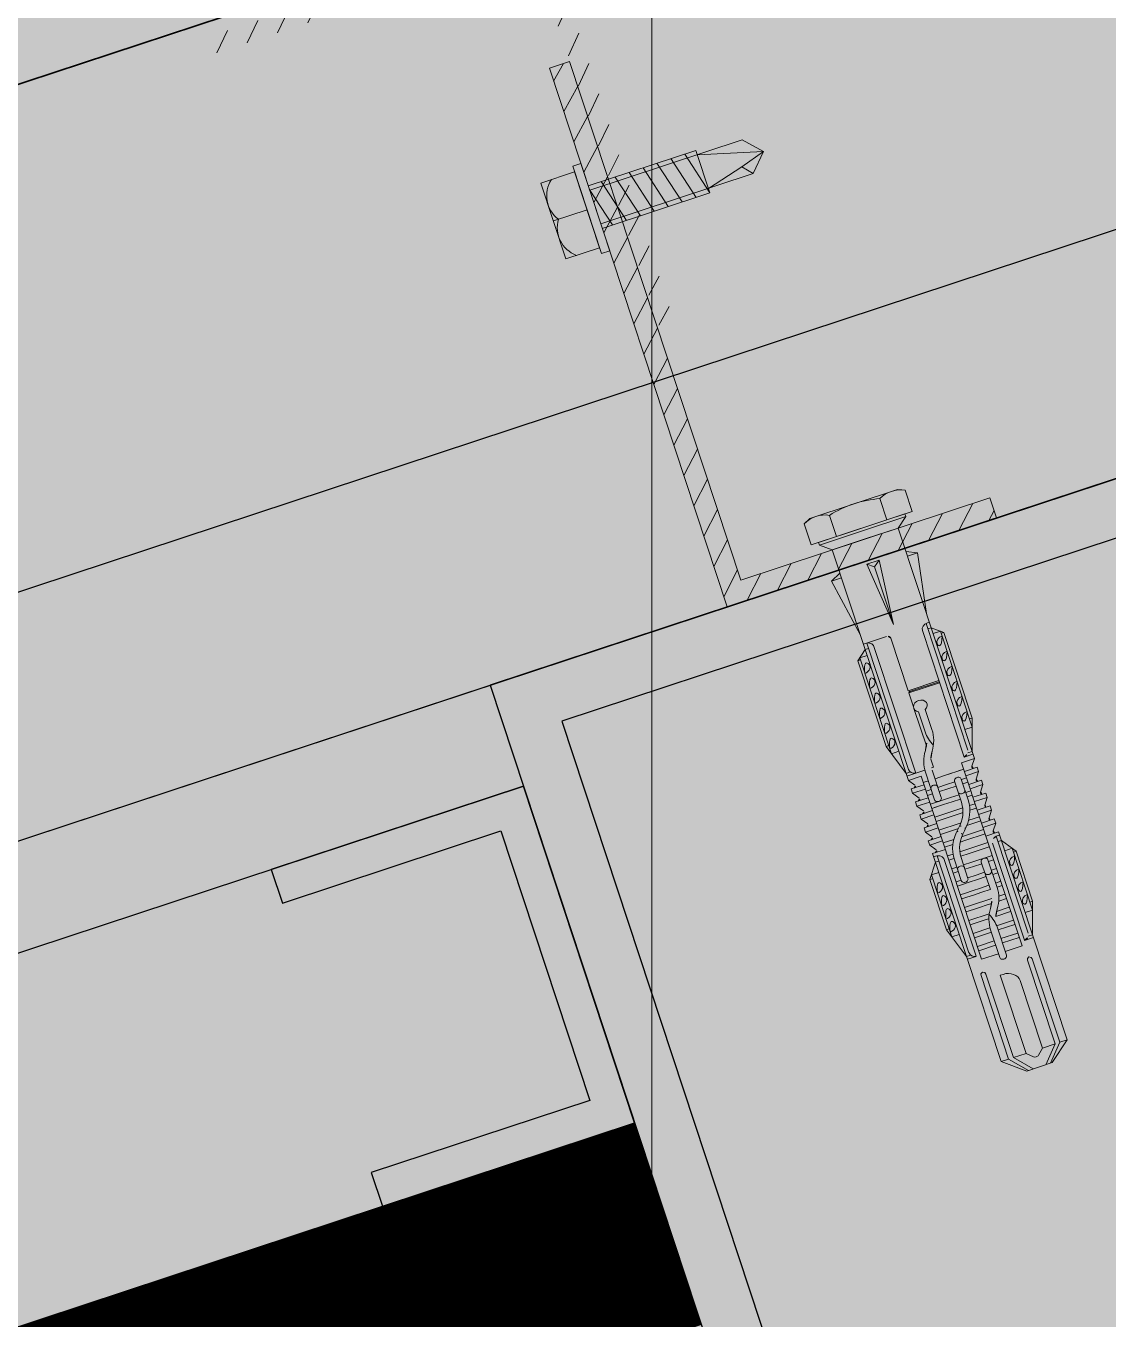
# Model space of a CAD drawing. Header units: metres. Extents: x 678805 to 1359287, y 2747329 to 5497370.
# Drawn here: x 679897.6888 to 679897.8415, y 2748655.8812 to 2748656.0636 of the extents above; entities that cross this region are included whole.
import ezdxf

# ---------------------------------------------------------------- set-up
doc = ezdxf.new("R2010")
doc.units = ezdxf.units.M
for name, color, linetype in [('00_XREF_MON_HSC_PAVEMENT', 7, 'Continuous'), ('00_XREF_TWQ_BUILDINGS', 7, 'Continuous'), ('XREF_MON_BUILDINGS$0$00-Modulos DEFINIDOS', 7, 'Continuous'), ('XREF_MON_BUILDINGS$0$02-L-01_Structure', 2, 'Continuous'), ('XREF_MON_BUILDINGS$0$02-L-01_Struture aux', 4, 'Continuous'), ('XREF_MON_BUILDINGS$0$02-L-Insulation', 252, 'Continuous'), ('XREF_MON_BUILDINGS$0$02-L-INT Panel', 5, 'Continuous')]:
    doc.layers.add(name, color=color, linetype=linetype)
doc.layers.add('XREF_MON_BUILDINGS$0$0-WIPEOUTS', color=7, linetype='Continuous', true_color=0xffffff)
doc.layers.add('XREF_MON_BUILDINGS$0$00-AUX STRUCTURE', color=3, linetype='Continuous', plot=False)
for name, color, linetype, lineweight in [('XREF_MON_BUILDINGS$0$02-H-251', 251, 'Continuous', 0), ('XREF_MON_BUILDINGS$0$02-L-01_Structure L', 7, 'Continuous', 5), ('XREF_MON_BUILDINGS$0$02-L-01_Structure T', 8, 'Continuous', 5)]:
    doc.layers.add(name, color=color, linetype=linetype, lineweight=lineweight)
for name, color, linetype, lineweight, true_color in [('XREF_MON_BUILDINGS$0$02-KH-01 Water_Toilets', 7, 'Continuous', 30, 0x3877ff), ('XREF_MON_HSC_PAVEMENT$0$03-TR-Pavement_01_Compacted Ground', 7, 'Continuous', 5, 0x5a4f30), ('XREF_MON_HSC_PAVEMENT$0$03-TR-Pavement_06_Concrete Slab in situ', 7, 'Continuous', 9, 0xf7f7f7)]:
    doc.layers.add(name, color=color, linetype=linetype, lineweight=lineweight, true_color=true_color)
doc.layers.get('XREF_MON_BUILDINGS$0$02-KH-01 Water_Toilets').off()
doc.linetypes.add('XREF_MON_BUILDINGS$0$BATTING', pattern='A,0.0001,-0.1,[134,ltypeshp.shx,S=0.1,R=0,X=-0.1,Y=0],-0.2,[134,ltypeshp.shx,S=0.1,R=180,X=0.1,Y=0],-0.1', length=0.4001)

# ---------------------------------------------------------------- blocks, each defined once
blk = doc.blocks.new('XREF_MON_BUILDINGS$0$modulo kiosco')
at = {"layer": 'XREF_MON_BUILDINGS$0$0-WIPEOUTS', "true_color": 0xfcfcfc}
h = blk.add_hatch(color=7, dxfattribs=at)
h.dxf.hatch_style = 1
h.paths.add_polyline_path([(119.6986085139215, -61.62058441969566), (119.6986085125245, -56.82058442011476), (124.4986085132696, -56.82058442058042), (124.4986085123383, -61.62058442132547)])
blk = doc.blocks.new('XREF_MON_BUILDINGS$0$PILAR STRUCTURE')
at = {"layer": 'XREF_MON_BUILDINGS$0$02-L-01_Structure', "linetype": 'Continuous'}
h = blk.add_hatch(dxfattribs=at)
h.set_pattern_fill('ANGLE', color=252)
h.set_pattern_definition([(0, (-144.6596111481284, 18.56842418532225), (0, 6.985), [5.08, -1.905]), (90, (-144.6596111481284, 18.56842418532225), (-6.985, 4.277078946022131e-16), [5.08, -1.905])])
h.paths.add_polyline_path([(-0.0800000000000125, -0.08000000000000185), (0.07999999999998408, -0.08000000000000185), (0.07999999999998408, 0.0799999999999983), (-0.0800000000000125, 0.0799999999999983)])
h.paths.add_polyline_path([(-0.07200000000000273, -0.07200000000000273), (0.0719999999999743, -0.07200000000000273), (0.0719999999999743, 0.07199999999999918), (-0.07200000000000273, 0.07199999999999918)], flags=16)
h = blk.add_hatch(color=252, dxfattribs=at)
h.dxf.hatch_style = 1
h.paths.add_polyline_path([(-0.07200000000000273, -0.07200000000000273), (0.0719999999999743, -0.07200000000000273), (0.0719999999999743, 0.07199999999999918), (-0.07200000000000273, 0.07199999999999918)], flags=16)
h.paths.add_polyline_path([(-0.0800000000000125, -0.08000000000000185), (0.07999999999998408, -0.08000000000000185), (0.07999999999998408, 0.0799999999999983), (-0.0800000000000125, 0.0799999999999983)])
for points in [[(-0.0800000000000125, -0.08000000000000185), (0.07999999999998408, -0.08000000000000185), (0.07999999999998408, 0.0799999999999983), (-0.0800000000000125, 0.0799999999999983)], [(-0.07200000000000273, -0.07200000000000273), (0.0719999999999743, -0.07200000000000273), (0.0719999999999743, 0.07199999999999918), (-0.07200000000000273, 0.07199999999999918)]]:
    blk.add_lwpolyline(points, close=True, dxfattribs=at)
blk = doc.blocks.new('XREF_MON_BUILDINGS$0$ULMA_Escuadra40x80_Seccion')
at = {"layer": 'XREF_MON_BUILDINGS$0$02-H-251', "ltscale": 125}
h = blk.add_hatch(dxfattribs=at)
h.set_pattern_fill('ANSI31', color=256, scale=0.001, angle=360, style=0)
h.set_pattern_definition([(45, (0, 0), (-0.002245064030267288, 0.002245064030267289), [])])
h.paths.add_polyline_path([(0, 0.0799999999994725), (0.002999999989697244, 0.0799999999994725), (0.002999999989697244, 0.002999999999701686), (0.03999999999359716, 0.002999999999701686), (0.03999999999359716, 0), (0, 0)])
at = {"layer": 'XREF_MON_BUILDINGS$0$02-L-01_Structure L', "linetype": 'Continuous'}
blk.add_lwpolyline([(0, 0.0799999999994725), (0.002999999989697244, 0.0799999999994725), (0.002999999989697244, 0.002999999999701686), (0.03999999999359716, 0.002999999999701686), (0.03999999999359716, 0), (0, 0)], close=True, dxfattribs=at)
blk = doc.blocks.new('XREF_MON_BUILDINGS$0$ULMA_Anclaje fijacion a forjado y a cerramiento base')
at = {"layer": 'XREF_MON_BUILDINGS$0$02-L-01_Structure T', "linetype": 'Continuous'}
for p, q in [((0.001999999680265319, 0.007505513633077499), (0.0059194662826485, 0.007505513633077499)), ((0.001999999680265319, -0.007505513666728802), (0.001999999680265319, 0.007505513633077499)), ((0.006499999683001079, 0.00650000033328979), (0.0059194662826485, 0.007505513633077499)), ((-0.07549999996990664, 0.004900000054021802), (-0.06990192376542836, 0.006400000053872645)), ((-0.05990525586821605, 0.006000000053973054), (-0.07139474408904789, 0.006000000053973054)), ((-0.07139474408904789, 0.006000000053973054), (-0.07139474408904789, 0.004900000054021802)), ((-0.07139474408904789, 0.006000000053973054), (-0.07139474408904789, 0.004900000054021802)), ((-0.0605980761902174, 0.006400000053872645), (-0.06990192376542836, 0.006400000053872645)), ((-0.06990192376542836, 0.006400000053872645), (-0.06990192376542836, 0.006000000053973054)), ((-0.0605980761902174, 0.006400000053872645), (-0.0605980761902174, 0.006000000053973054)), ((-0.06059807618294144, 0.006400000053872645), (-0.05799999996816041, 0.004900000054021802)), ((-0.05990525586821605, 0.006000000053973054), (-0.05990525586821605, 0.004900000054021802)), ((-0.04149999997025589, 0.004900000054021802), (-0.03590192376577761, 0.006400000053872645)), ((-0.01959999997052364, 0.006000000053973054), (-0.03739474408939714, 0.006000000053973054)), ((-0.03739474408939714, 0.006000000053973054), (-0.03739474408939714, 0.004900000054021802)), ((-0.01999999996769475, 0.006400000053872645), (-0.03590192376577761, 0.006400000053872645)), ((-0.03590192376577761, 0.006400000053872645), (-0.03590192376577761, 0.006000000053973054)), ((-0.01999999996769475, 0.006400000053872645), (-0.01999999996769475, 0.006000000053973054)), ((-0.01849999996920815, 0.004900000054021802), (-0.01999999996769475, 0.006400000053872645)), ((-0.01959999997052364, 0.004900000054021802), (-0.01959999997052364, 0.006000000053973054)), ((-0.005200000319746323, 0.006399999982932059), (-0.01587305490102153, 0.004899999983081216)), ((-0.005199999970500357, 0.004900000054021802), (-0.005199999970500357, 0.006400000053872645)), ((-0.005199999970500357, 0.006400000053872645), (-0.004333974560722709, 0.004900000054021802)), ((0.001500000034866389, 0.006400000053872645), (2.91038304567337e-11, 0.004900000054021802)), ((0.002000000029511284, 0.006400000053872645), (0.001500000034866389, 0.006400000053872645)), ((0.001500000034866389, 5.411493475548923e-11), (0.001500000034866389, 0.006400000053872645)), ((0.002000000029511284, 5.411493475548923e-11), (0.002000000029511284, 0.006400000053872645)), ((0.006499999683001079, -0.006499999667084921), (0.006499999683001079, 0.00650000033328979)), ((-0.09499999996478437, 0.004900000054021802), (-0.09799999996903352, 0.001900000053865369)), ((-0.09500000016123522, 0.003800290978233534), (-0.09800000016548438, 0.001649701530368475)), ((-0.05639999997220002, 0.004900000040834129), (-0.09499999997206032, 0.004900000040834129)), ((-0.09500000016123522, 0.003800290978233534), (-0.09500000016123522, 0.004899999999906868)), ((-0.07949999999982538, 0.003800290978233534), (-0.09500000016123522, 0.003800290978233534)), ((-0.07921132486808347, 0.003735412722562614), (-0.07949999999982538, 0.003800290978233534)), ((-0.07899999999790452, 0.003446737587637472), (-0.07921132486808347, 0.003735412722562614)), ((-0.07599999997182749, 0.003600000040933082), (-0.07599999997182749, 0.004900000040834129)), ((-0.07549999996990664, 0.004266025754077418), (-0.07549999996990664, 0.004900000054021802)), ((-0.05702020314492984, 0.004400000053919939), (-0.07499999996798579, 0.004400000053919939)), ((-0.05799999999726424, 0.004899999999906868), (-0.05799999999726424, 0.004399999999805004)), ((-0.0569999999643187, 0.004600000053869735), (-0.0569999999643187, 0.004900000054021802)), ((-0.05639999997220002, 0.003000000040628947), (-0.05639999997220002, 0.004900000040834129)), ((-0.05479999996896368, 0.004900000040834129), (-0.05594999997265404, 0.004236047240738117)), ((-0.0539999999673455, 0.004900000040834129), (-0.05479999996896368, 0.004900000040834129)), ((-0.05479999996896368, 0.003000000040628947), (-0.05479999996896368, 0.004900000040834129)), ((-0.0539999999673455, 0.003000000040628947), (-0.0539999999673455, 0.004900000040834129)), ((-0.05239999997138511, 0.004900000040834129), (-0.05354999996779952, 0.004236047240738117)), ((-0.05239999997138511, 0.003000000040628947), (-0.05239999997138511, 0.004900000040834129)), ((-0.05159999996976694, 0.004900000040834129), (-0.05239999997138511, 0.004900000040834129)), ((-0.05159999996976694, 0.003000000040628947), (-0.05159999996976694, 0.004900000040834129)), ((-0.04999999997380655, 0.004900000040834129), (-0.05114999997022096, 0.004236047240738117)), ((-0.04919999997218838, 0.004900000040834129), (-0.04999999997380655, 0.004900000040834129)), ((-0.04999999997380655, 0.003000000040628947), (-0.04999999997380655, 0.004900000040834129)), ((-0.04919999997218838, 0.003000000040628947), (-0.04919999997218838, 0.004900000040834129)), ((-0.04759999996895203, 0.004900000040834129), (-0.0487499999726424, 0.004236047240738117)), ((-0.04759999996895203, 0.003000000040628947), (-0.04759999996895203, 0.004900000040834129)), ((-0.04679999996733386, 0.004900000040834129), (-0.04759999996895203, 0.004900000040834129)), ((-0.04679999996733386, 0.003000000040628947), (-0.04679999996733386, 0.004900000040834129)), ((-0.04519999997137347, 0.004900000040834129), (-0.04634999996778788, 0.004236047240738117)), ((-0.0443999999697553, 0.004900000040834129), (-0.04519999997137347, 0.004900000040834129)), ((-0.04519999997137347, 0.003000000040628947), (-0.04519999997137347, 0.004900000040834129)), ((-0.0443999999697553, 0.003000000040628947), (-0.0443999999697553, 0.004900000040834129)), ((-0.04279999997379491, 0.004900000040834129), (-0.04394999997020932, 0.004236047240738117)), ((2.91038304567337e-11, 0.004900000054021802), (-0.04279999996651895, 0.004900000054021802)), ((-0.04279999997379491, 0.003000000040628947), (-0.04279999997379491, 0.004900000040834129)), ((-0.04199999996490078, 0.004900000054021802), (-0.04199999996490078, 0.002243997654204577)), ((-0.04149999997025589, 0.004266025478955271), (-0.04149999997025589, 0.004900000054021802)), ((-0.017520182816952, 0.004400000053919939), (-0.04099999996833503, 0.004400000053919939)), ((-0.01849999996920815, 0.004900000054021802), (-0.01849999996920815, 0.004400000053919939)), ((-0.01749999996536644, 0.004900000054021802), (-0.01749999996536644, 0.001469047654154565)), ((2.91038304567337e-11, 5.411493475548923e-11), (2.91038304567337e-11, 0.004900000054021802)), ((0.001999999680265319, 0.003752758733298833), (0.0059194662826485, 0.003752758733298833)), ((-0.09800000016548438, 0.0009425947491763509), (-0.09500000016123522, 0.00309318419704141)), ((-0.09799999996903352, 5.411493475548923e-11), (-0.09799999996903352, 0.001900000053865369)), ((-0.07950095342675922, 0.00309318419704141), (-0.09500000000116415, 0.00309318419704141)), ((-0.09500000016123522, 0.001212165931974596), (-0.09500000016123522, 0.00309318419704141)), ((-0.07949999999982538, 0.00309318419704141), (-0.07921132486808347, 0.003158062453167076)), ((-0.07921132486808347, 0.003158062453167076), (-0.07899999999790452, 0.003446737587637472)), ((-0.04279999997379491, 0.003000000040628947), (-0.07679999997344567, 0.003000000040628947)), ((-0.07679999997344567, 0.0004999963407499308), (-0.07679999997344567, 0.003000000040628947)), ((-0.05799999996816041, 0.003600000054120756), (-0.07597979684214806, 0.003600000054120756)), ((-0.07519999997020932, 0.0004999878656235524), (-0.07519999997020932, 0.003000000040628947)), ((-0.07439999996859115, 0.000499983615554811), (-0.07439999996859115, 0.003000000040628947)), ((-0.07279999997263076, 0.0004999751408831798), (-0.07279999997263076, 0.003000000040628947)), ((-0.07199999997101258, 0.0004999709158255428), (-0.07199999997101258, 0.003000000040628947)), ((-0.07039999996777624, 0.0007838919409550726), (-0.07039999996777624, 0.003000000040628947)), ((-0.06959999997343402, 0.003000000040628947), (-0.06959999997343402, -3.774075094042928e-05)), ((-0.06799999997019768, 0.001888627379230456), (-0.06799999997019768, 0.003000000054271368)), ((-0.06799999997019768, 0.0008294746289720933), (-0.06799999997019768, 0.001888627379230456)), ((-0.0671999999685795, 0.002098475703860458), (-0.0671999999685795, 0.003000000054271368)), ((-0.0671999999685795, 0.001074557454103342), (-0.0671999999685795, 0.002098475703860458)), ((-0.06559999996534316, 0.002250000054118573), (-0.06559999996534316, 0.003000000054271368)), ((-0.06559999996534316, 0.001250000053914846), (-0.06559999996534316, 0.002250000054118573)), ((-0.06479999997100094, 0.002250000054118573), (-0.06479999997100094, 0.003000000054271368)), ((-0.06479999997100094, 0.001250000053914846), (-0.06479999997100094, 0.002250000054118573)), ((-0.0631999999677646, 0.002250000054118573), (-0.0631999999677646, 0.003000000054271368)), ((-0.0631999999677646, 0.001250000053914846), (-0.0631999999677646, 0.002250000054118573)), ((-0.05863006513391156, 0.002250000000458385), (-0.06250000033469405, 0.002250000000458385)), ((-0.06239999996614642, 0.002250000054118573), (-0.06239999996614642, 0.003000000054271368)), ((-0.06079999997018604, 0.002250000054118573), (-0.06079999997018604, 0.003000000054271368)), ((-0.05999999996856786, 0.002250000054118573), (-0.05999999996856786, 0.003000000054271368)), ((-0.05839999996533152, 0.002246470569389203), (-0.05839999996533152, 0.003000000054271368)), ((-0.0575999999709893, 0.002178927737077174), (-0.0575999999709893, 0.003000000054271368)), ((-0.05599999996775296, 0.001773728350144665), (-0.05599999996775296, 0.003000000054271368)), ((-0.05519999996613478, 0.001419681868355838), (-0.05519999996613478, 0.003000000054271368)), ((-0.05359999997017439, 0.0003147642983094556), (-0.05359999997017439, 0.003000000040628947)), ((-0.05279999996855622, 4.092726157978177e-11), (-0.05279999996855622, 0.003000000040628947)), ((-0.05119999997259583, 4.092726157978177e-11), (-0.05119999997259583, 0.003000000040628947)), ((-0.05039999997097766, 4.092726157978177e-11), (-0.05039999997097766, 0.003000000040628947)), ((-0.04879999996774131, 0.002250000054118573), (-0.04879999996774131, 0.003000000054271368)), ((-0.04879999996774131, 0.001250000053914846), (-0.04879999996774131, 0.00262500005419497)), ((-0.0479999999733991, 4.092726157978177e-11), (-0.0479999999733991, 0.003000000040628947)), ((-0.04238871808775002, 0.002249999982723239), (-0.04750000033527613, 0.002249999982723239)), ((-0.04639999997016275, 0.002250000054118573), (-0.04639999997016275, 0.003000000054271368)), ((-0.04559999996854458, 0.002250000054118573), (-0.04559999996854458, 0.003000000054271368)), ((-0.04399999996530823, 0.002250000054118573), (-0.04399999996530823, 0.003000000054271368)), ((-0.04399999996530823, 0.002250000054118573), (-0.04399999996530823, 0.003000000054271368)), ((-0.01849999996920815, 0.003600000054120756), (-0.04197979586751899, 0.003600000054120756)), ((-0.09799999999813735, 0), (-0.09799999999813735, -0.001900000000205182)), ((-0.09500000000116415, 0.001212165931974596), (-0.09598054861999117, 0.0003815084141933767)), ((-0.08050000000366708, 0.001212165931974596), (-0.09500000000116415, 0.001212165931974596)), ((-0.08050000031653326, 0.0007878340506977111), (-0.08050000031653326, 0.001212165915148944)), ((-0.07238871805748204, 0.0005000000005566108), (-0.07750000029773219, 0.0005000000005566108)), ((-0.07238871783920331, 0.0005000000005566108), (-0.07749997821520083, 0.0005000000005566108)), ((-0.07039999996777624, 0.0002553429039835464), (-0.07039999996777624, 0.0007838919541427458)), ((-0.06799999997019768, 4.092726157978177e-11), (-0.06799999997019768, 0.0008294746157844202)), ((-0.06799999997019768, 4.092726157978177e-11), (-0.06799999997019768, -0.0007950077156237967)), ((-0.0671999999685795, 4.092726157978177e-11), (-0.0671999999685795, 0.001074557440915669)), ((-0.0671999999685795, 4.092726157978177e-11), (-0.0671999999685795, -0.001052696669376019)), ((-0.06559999997261912, 4.092726157978177e-11), (-0.06559999997261912, 0.001250000040727173)), ((-0.06559999997261912, 4.092726157978177e-11), (-0.06559999997261912, -0.001249999959327397)), ((-0.06479999997100094, 4.092726157978177e-11), (-0.06479999997100094, 0.001250000040727173)), ((-0.06479999997100094, 4.092726157978177e-11), (-0.06479999997100094, -0.001249999959327397)), ((-0.0631999999677646, 4.092726157978177e-11), (-0.0631999999677646, 0.001250000040727173)), ((-0.0631999999677646, 4.092726157978177e-11), (-0.0631999999677646, -0.001249999959327397)), ((-0.05863006513391156, 0.001250000000254659), (-0.06249989908974385, 0.001250000000254659)), ((-0.06239999997342238, 4.092726157978177e-11), (-0.06239999997342238, 0.001250000040727173)), ((-0.06239999997342238, 4.092726157978177e-11), (-0.06239999997342238, -0.001249999959327397)), ((-0.06079999997018604, 4.092726157978177e-11), (-0.06079999997018604, 0.001250000040727173)), ((-0.06079999997018604, 4.092726157978177e-11), (-0.06079999997018604, -0.001249999959327397)), ((-0.05999999996856786, 4.092726157978177e-11), (-0.05999999996856786, 0.001250000040727173)), ((-0.05999999996856786, 4.092726157978177e-11), (-0.05999999996856786, -0.002999999959229172)), ((-0.05839999997260747, 4.092726157978177e-11), (-0.05839999997260747, 0.001245927241143363)), ((-0.05839999997260747, 4.092726157978177e-11), (-0.05839999997260747, -0.002999999959229172)), ((-0.0575999999709893, -0.002999999959229172), (-0.0575999999709893, 0.001167863121281698)), ((-0.05599999996775296, 4.092726157978177e-11), (-0.05599999996775296, 0.0006941365782040521)), ((-0.05599999996775296, 4.092726157978177e-11), (-0.05599999996775296, -0.002999999959229172)), ((-0.05519999997341074, 0.0002712911496018933), (-0.05519999997341074, -0.002999999959229172)), ((-0.05279999996855622, 4.092726157978177e-11), (-0.05279999996855622, -0.0002712910677473701)), ((-0.05119999997259583, 4.092726157978177e-11), (-0.05119999997259583, -0.0009957987340385444)), ((-0.05039999997097766, 4.092726157978177e-11), (-0.05039999997097766, -0.001172616259282222)), ((-0.04879999996774131, 4.092726157978177e-11), (-0.04879999996774131, 0.001250000040727173)), ((-0.04879999996774131, 4.092726157978177e-11), (-0.04879999996774131, -0.001249999959327397)), ((-0.0479999999733991, 4.092726157978177e-11), (-0.0479999999733991, -0.001249999959327397)), ((-0.04238871799316257, 0.001249999982974259), (-0.04749997836916009, 0.001249999982974259)), ((-0.04639999997016275, 4.092726157978177e-11), (-0.04639999997016275, 0.001250000040727173)), ((-0.04639999997016275, 4.092726157978177e-11), (-0.04639999997016275, -0.001249999959327397)), ((-0.04559999996854458, 4.092726157978177e-11), (-0.04559999996854458, 0.001250000040727173)), ((-0.04559999996854458, 4.092726157978177e-11), (-0.04559999996854458, -0.001249999959327397)), ((-0.04399999997258419, 4.092726157978177e-11), (-0.04399999997258419, 0.001250000040727173)), ((-0.04399999997258419, 4.092726157978177e-11), (-0.04399999997258419, 0.001250000040727173)), ((-0.04399999997258419, 4.092726157978177e-11), (-0.04399999997258419, -0.001249999959327397)), ((-0.04399999997258419, 4.092726157978177e-11), (-0.04399999997258419, -0.002999999959229172)), ((-0.04199999996490078, 0.001243073279056262), (-0.04199999996490078, 0.0009690476540527015)), ((-0.04049836142075947, 0.0009690476540527015), (-0.04197979586751899, 0.0009690476540527015)), ((-0.03124687392119085, 0.0009690476540527015), (-0.03803526836418314, 0.0009690476540527015)), ((-0.03186602826463059, 0.0004999956327083055), (-0.03561142804392148, 0.0005000794471925474)), ((-0.03561128240835387, 0.0005000000001018634), (-0.03186602558707818, 0.0005000000001018634)), ((-0.02819999996427214, 0.0009690476540527015), (-0.03075312601140467, 0.0009690476540527015)), ((-0.02819999996427214, 0.0009690476540527015), (-0.02799999996932456, 0.0007690476541029057)), ((-0.02819999996427214, 0.0009690476540527015), (-0.02819999996427214, -0.003599999945890886)), ((-0.02779999996710103, 0.0009690476540527015), (-0.02799999996932456, 0.0007690476541029057)), ((-0.02799999996932456, 0.0007690476541029057), (-0.02799999996932456, -0.003599999945890886)), ((-0.02779999996710103, 0.0009690476540527015), (-0.02779999996710103, -0.003599999945890886)), ((-0.01799999996728729, 0.0009690476540527015), (-0.02779999996710103, 0.0009690476540527015)), ((-0.004333974917244632, 0.000915883743800805), (-0.01587305490102153, -1.682565198279917e-11)), ((-0.01587305455177557, 5.411493475548923e-11), (-0.005199999970500357, 5.411493475548923e-11)), ((-0.004333974560722709, 0.0009158838147413917), (-0.005199999970500357, 5.411493475548923e-11)), ((-0.004333974560722709, -0.0009158837065115222), (-0.005199999970500357, 5.411493475548923e-11)), ((-0.004333974560722709, -0.0009158837065115222), (-0.004333974560722709, 0.0009158838147413917)), ((0, 0), (0, -0.004899999999906868)), ((0.001499999998486601, 0), (0.001499999998486601, -0.006400000000212458)), ((0.002000000000407454, 0), (0.002000000000407454, -0.006400000000212458)), ((-0.09799999999813735, -0.0009425947491763509), (-0.09500000000116415, -0.003093184197496157)), ((-0.09500000000116415, -0.003800290978688281), (-0.09799999999813735, -0.001649701530368475)), ((-0.09500000000116415, -0.001212165932429343), (-0.09598054861999117, -0.0003815084141933767)), ((-0.09499999997206032, -0.001212165891502082), (-0.09499999997206032, -0.003093184156568896)), ((-0.08249999999679858, -0.001212165932429343), (-0.09500000000116415, -0.001212165932429343)), ((-0.07238871791923884, -0.0005000000001018634), (-0.07750000016676495, -0.0005000000001018634)), ((-0.07238871795561863, -0.0004999999991923687), (-0.07749997833161615, -0.0004999999991923687)), ((-0.07679999997344567, -0.0004999999591746018), (-0.07679999997344567, -0.002999999959229172)), ((-0.07519999997020932, -0.0004999999591746018), (-0.07519999997020932, -0.002999999959229172)), ((-0.07439999996859115, -0.0004999999591746018), (-0.07439999996859115, -0.002999999959229172)), ((-0.07279999997263076, -0.0004999999591746018), (-0.07279999997263076, -0.002999999959229172)), ((-0.07199999997101258, -0.0004999999591746018), (-0.07199999997101258, -0.002999999959229172)), ((-0.07039999996777624, -0.0008117044189930311), (-0.07039999996777624, -0.002999999959229172)), ((-0.06960000032267999, -0.001128624259763455), (-0.06960000032267999, -0.003000000016982085)), ((-0.06049997165246168, -0.001250034919394238), (-0.06561142800637754, -0.001249920534974081)), ((-0.05359999997017439, -0.0009432666124666866), (-0.05359999997017439, -0.002999999959229172)), ((-0.05279999996855622, -0.001419681760580715), (-0.05279999996855622, -0.002999999946041498)), ((-0.04550000053859549, -0.001249999999799911), (-0.04936993554292712, -0.001249999999799911)), ((-0.0318660280900076, -0.0004999956499887048), (-0.0356114278692985, -0.0005000794649276941)), ((-0.03561128252476919, -0.0004999999991923687), (-0.03186602571076946, -0.0004999999991923687)), ((-0.004333974917244632, -0.0009158837774521089), (-0.01587305490102153, -1.682565198279917e-11)), ((-0.09500000000116415, -0.004899999999906868), (-0.09799999999813735, -0.001900000000205182)), ((-0.07950095342675922, -0.003093184197496157), (-0.09500000000116415, -0.003093184197496157)), ((-0.07921132486808347, -0.003158062453621824), (-0.07949999999982538, -0.003093184197496157)), ((-0.07899999999790452, -0.003446737588092219), (-0.07921132486808347, -0.003158062453621824)), ((-0.07921132486808347, -0.003735412722562614), (-0.07899999999790452, -0.003446737588092219)), ((-0.04279999998107087, -0.003000000000156433), (-0.07679999998072162, -0.003000000000156433)), ((-0.07599999997910345, -0.003600000000005821), (-0.07599999997910345, -0.004899999999906868)), ((-0.05797979587805457, -0.003600000000005821), (-0.07597979685669998, -0.003600000000005821)), ((-0.06799999997019768, -0.001859274363141594), (-0.06799999997019768, -0.002999999946041498)), ((-0.0671999999685795, -0.002079642608805443), (-0.0671999999685795, -0.002999999946041498)), ((-0.0656112825818127, -0.002249999999548891), (-0.06049998287926428, -0.002249999999548891)), ((-0.06559999996534316, -0.002249999945888703), (-0.06559999996534316, -0.002999999946041498)), ((-0.06479999997100094, -0.002249999945888703), (-0.06479999997100094, -0.002999999946041498)), ((-0.0631999999677646, -0.002249999945888703), (-0.0631999999677646, -0.002999999946041498)), ((-0.06239999996614642, -0.002249999945888703), (-0.06239999996614642, -0.002999999946041498)), ((-0.06079999997018604, -0.002249999945888703), (-0.06079999997018604, -0.002999999946041498)), ((-0.05639999997947598, -0.003000000000156433), (-0.05639999997947598, -0.004899999999906868)), ((-0.05479999998351559, -0.003000000000156433), (-0.05479999998351559, -0.004899999999906868)), ((-0.05399999998189742, -0.003000000000156433), (-0.05399999998189742, -0.004899999999906868)), ((-0.05239999997138511, -0.002999999979692802), (-0.05239999997138511, -0.004899999979897984)), ((-0.05159999996976694, -0.002999999979692802), (-0.05159999996976694, -0.004899999979897984)), ((-0.05119999996531988, -0.002030796920735156), (-0.05119999996531988, -0.002999999946041498)), ((-0.05039999997097766, -0.002183035096095409), (-0.05039999997097766, -0.002999999946041498)), ((-0.04999999997380655, -0.002999999979692802), (-0.04999999997380655, -0.004899999979897984)), ((-0.04550000033486867, -0.002249999999548891), (-0.04936993554292712, -0.002249999999548891)), ((-0.04919999997218838, -0.002999999979692802), (-0.04919999997218838, -0.004899999979897984)), ((-0.04879999996774131, -0.002249999945888703), (-0.04879999996774131, -0.002999999946041498)), ((-0.04799999996612314, -0.002249999945888703), (-0.04799999996612314, -0.002999999946041498)), ((-0.04759999996895203, -0.002999999959229172), (-0.04759999996895203, -0.004899999959434354)), ((-0.04679999996733386, -0.002999999959229172), (-0.04679999996733386, -0.004899999959434354)), ((-0.04639999997016275, -0.002249999945888703), (-0.04639999997016275, -0.002999999946041498)), ((-0.04559999996854458, -0.002249999945888703), (-0.04559999996854458, -0.002999999946041498)), ((-0.04519999997137347, -0.002999999959229172), (-0.04519999997137347, -0.004899999959434354)), ((-0.0443999999697553, -0.002999999959229172), (-0.0443999999697553, -0.004899999959434354)), ((-0.04399999996530823, -0.002249999945888703), (-0.04399999996530823, -0.002999999946041498)), ((-0.04279999997379491, -0.002999999959229172), (-0.04279999997379491, -0.004899999959434354)), ((-0.0419999999794527, -0.003600000000005821), (-0.0419999999794527, -0.004899999999906868)), ((-0.01849999999831198, -0.003600000000005821), (-0.04197979589662282, -0.003600000000005821)), ((-0.09499999997206032, -0.003800290937761019), (-0.09499999997206032, -0.004899999959434354)), ((-0.07949999983975431, -0.003800290978688281), (-0.09500000000116415, -0.003800290978688281)), ((-0.05639999997947598, -0.004899999999906868), (-0.09499999997933628, -0.004899999999906868)), ((-0.07949999999982538, -0.003800290978688281), (-0.07921132486808347, -0.003735412722562614)), ((-0.07549999999901047, -0.004266025699962483), (-0.07549999999901047, -0.004899999999906868)), ((-0.07549999999901047, -0.004899999999906868), (-0.06990192380180815, -0.006400000000212458)), ((-0.05699999997887062, -0.004400000000259752), (-0.0749999999825377, -0.004400000000259752)), ((-0.07139474408904789, -0.004899999945791933), (-0.07139474408904789, -0.005999999945743184)), ((-0.07139474408904789, -0.004899999945791933), (-0.07139474408904789, -0.005999999945743184)), ((-0.0605980761902174, -0.006399999946097523), (-0.05799999996816041, -0.004899999945791933)), ((-0.05990525586821605, -0.004899999945791933), (-0.05990525586821605, -0.005999999945743184)), ((-0.05799999999726424, -0.004400000000259752), (-0.05799999999726424, -0.004899999999906868)), ((-0.05699999997887062, -0.004400000000259752), (-0.05699999997887062, -0.004899999999906868)), ((-0.05479999998351559, -0.004899999999906868), (-0.05594999997993, -0.004236047200265602)), ((-0.05399999998189742, -0.004899999999906868), (-0.05479999998351559, -0.004899999999906868)), ((-0.05239999997138511, -0.004899999979897984), (-0.05354999998235144, -0.004236047179801972)), ((-0.05159999996976694, -0.004899999979897984), (-0.05239999997138511, -0.004899999979897984)), ((-0.04999999997380655, -0.004899999979897984), (-0.05114999997022096, -0.004236047179801972)), ((-0.04919999997218838, -0.004899999979897984), (-0.04999999997380655, -0.004899999979897984)), ((-0.04759999996895203, -0.004899999959434354), (-0.0487499999726424, -0.004236047159338341)), ((-0.04679999996733386, -0.004899999959434354), (-0.04759999996895203, -0.004899999959434354)), ((-0.04519999997137347, -0.004899999959434354), (-0.04634999996778788, -0.004236047159338341)), ((-0.0443999999697553, -0.004899999959434354), (-0.04519999997137347, -0.004899999959434354)), ((-0.04279999998107087, -0.004899999999906868), (-0.04394999997748528, -0.004236047200265602)), ((2.91038304567337e-11, -0.004899999945791933), (-0.04279999996651895, -0.004899999945791933)), ((-0.04149999999935972, -0.004266025425295084), (-0.04149999999935972, -0.004899999999906868)), ((-0.04149999999935972, -0.004899999999906868), (-0.0359019238021574, -0.006400000000212458)), ((-0.01752018285333179, -0.004400000000259752), (-0.04099999999743886, -0.004400000000259752)), ((-0.03739474408939714, -0.004899999945791933), (-0.03739474408939714, -0.005999999945743184)), ((-0.01849999996920815, -0.004899999945791933), (-0.01999999996769475, -0.006399999946097523)), ((-0.01959999997052364, -0.004899999945791933), (-0.01959999997052364, -0.005999999945743184)), ((-0.01849999999831198, -0.004400000000259752), (-0.01849999999831198, -0.004899999999906868)), ((-0.01750000000174623, -0.004600000000209548), (-0.01750000000174623, -0.004899999999906868)), ((-0.005199999970500357, -0.006399999946097523), (-0.01587305455177557, -0.004899999945791933)), ((-0.005199999970500357, -0.004899999945791933), (-0.005199999970500357, -0.006399999946097523)), ((-0.005199999970500357, -0.006399999946097523), (-0.004333974560722709, -0.004899999945791933)), ((0.001499999998486601, -0.006400000000212458), (0, -0.004899999999906868)), ((0.001999999680265319, -0.003752755266759777), (0.0059194662826485, -0.003752755266759777)), ((-0.05990525586821605, -0.005999999945743184), (-0.07139474408904789, -0.005999999945743184)), ((-0.06990192376542836, -0.005999999945743184), (-0.06990192376542836, -0.006399999946097523)), ((-0.0605980761902174, -0.006399999946097523), (-0.06990192376542836, -0.006399999946097523)), ((-0.0605980761902174, -0.005999999945743184), (-0.0605980761902174, -0.006399999946097523)), ((-0.01959999997052364, -0.005999999945743184), (-0.03739474408939714, -0.005999999945743184)), ((-0.03590192376577761, -0.005999999945743184), (-0.03590192376577761, -0.006399999946097523)), ((-0.01999999996769475, -0.006399999946097523), (-0.03590192376577761, -0.006399999946097523)), ((-0.01999999996769475, -0.005999999945743184), (-0.01999999996769475, -0.006399999946097523)), ((0.002000000000407454, -0.006400000000212458), (0.001499999998486601, -0.006400000000212458)), ((0.006499999683001079, -0.006499999667084921), (0.0059194662826485, -0.007505512966872629)), ((0.001999999680265319, -0.007505513666728802), (0.0059194662826485, -0.007505513666728802))]:
    blk.add_line(p, q, dxfattribs=at)
for centre, radius, start, end in [((0.003177357582899276, 0.005629136232983001), 0.003322642399999999, 325.6168396574897, 34.38315982743712), ((-0.06949999996868428, 0.006000000053973054), 0.001, 179.9999995831184, 2.240738939747224e-06), ((-0.06709999996382976, 0.006000000053973054), 0.001, 179.9999995831184, 2.240738939747224e-06), ((-0.0646999999662512, 0.006000000053973054), 0.001, 179.9999995831184, 2.240738939747224e-06), ((-0.06229999996867264, 0.006000000053973054), 0.001, 179.9999995831184, 2.240738939747224e-06), ((-0.03549999996903352, 0.006000000053973054), 0.001, 179.9999995831184, 2.240738939747224e-06), ((-0.03549999996903352, 0.006000000053973054), 0.001, 179.9999995831184, 2.240738939747224e-06), ((-0.0326999999670079, 0.006000000053973054), 0.001, 180, 2.657620602956009e-06), ((-0.02989999996498227, 0.006000000053973054), 0.001, 180, 2.657620602956009e-06), ((-0.0270999999702326, 0.006000000053973054), 0.001, 180, 2.657620602956009e-06), ((-0.02429999996820698, 0.006000000053973054), 0.001, 180, 2.657620602956009e-06), ((-0.02149999996618135, 0.006000000053973054), 0.001, 180, 2.657620602956009e-06), ((-0.07502020407264354, 0.00340000005417096), 0.0009999999999999996, 90.00000125064498, 168.46304173404), ((-0.05799999996816041, 0.004600000053869735), 0.001, 269.9999983324734, 2.657620602956009e-06), ((-0.0560999999725027, 0.004495854840570246), 0.0002999999999999972, 179.9999995831184, 299.9999996018432), ((-0.05369999996764818, 0.004495854854212666), 0.0002999999999999972, 179.9999995831184, 299.9999996018432), ((-0.05129999997006962, 0.004495854840570246), 0.0002999999999999972, 179.9999995831184, 299.9999996018432), ((-0.04889999997249106, 0.004495854840570246), 0.0002999999999999972, 179.9999995831184, 299.9999996018432), ((-0.04649999996763654, 0.004495854840570246), 0.0002999999999999972, 179.9999995831184, 299.9999996018432), ((-0.04409999997005798, 0.004495854840570246), 0.0002999999999999972, 180, 299.9999997058804), ((-0.04099999996833503, 0.00340000005417096), 0.0009999999999999996, 90.00000125064498, 168.46304173404), ((-0.01849999996920815, 0.004600000053869735), 0.001, 269.9999983324734, 2.657620602956009e-06), ((-0.005919788716710173, 1.733042154228315e-09), 0.0124197884, 342.4126448496456, 17.58735477779235), ((-0.06250000033469405, 0.001750000000356522), 0.0004999999999999998, 90.00000208440834, 270.0116013998847), ((-0.0604999827046413, 0.001750017459926312), 0.0004999825401999999, 270.0012777422978, 90.00000416881663), ((-0.05863006513391156, -0.005249999999705324), 0.007499999999999999, 48.5903778450324, 90.00000166752666), ((-0.04750000032072421, 0.001749999982621375), 0.0004999999999999998, 90.00000208440834, 270.0025200496549), ((-0.04550000016024569, 0.001749999999901775), 0.0005, 269.9999754039819, 90.00000125064498), ((-0.04238871808775002, -0.00525000001744047), 0.007500000000000002, 61.0463102315051, 90), ((-0.09565735931391828, 0), 0.000499999999999996, 130.2691184803775, 229.7308815196225), ((-0.08250000031694071, 0.0007878340506977111), 0.002, 270, 0), ((-0.07750000016676495, 4.547473508864641e-13), 0.0004999999999999999, 89.9974799503451, 269.9999979155917), ((-0.07750000028318027, 4.547473508864641e-13), 0.0005, 90.00000208440834, 270.0025200496549), ((-0.07238871805748204, -0.006999999999607098), 0.007500000000000002, 61.0463102315051, 90), ((-0.05863006495928857, -0.005249999999705324), 0.006500000000000001, 48.5903778450324, 90.00000166752666), ((-0.05863006511208368, 0.005249999982879672), 0.006499999999999996, 306.1289274904188, 311.4096221549676), ((-0.04936993552837521, -0.005250000016985723), 0.007499999999999999, 128.1222900908017, 131.4096221549676), ((-0.04936993554292712, 0.005250000000614818), 0.006499999999999997, 228.5903778450324, 270), ((-0.04238871803681832, -0.005249999999250576), 0.006500000000000002, 61.04631409580072, 90), ((-0.03561128252476919, 0.007000157873790158), 0.007499999999999998, 241.0463007414357, 270), ((-0.03561128258297686, 0.007000157855600264), 0.006500000000000001, 241.0463102315051, 269.9987176720039), ((-0.03561128240835387, -0.007000157872880663), 0.0075, 90, 111.0361103108176), ((-0.03100000016274862, 0), 0.001000000000000001, 209.9997091887205, 149.9999981873691), ((-0.03100000032281969, 2.819433575496078e-11), 0.001000000000000001, 210.0000018126309, 150.0002908112796), ((-0.01799999996728729, 0.001469047654154565), 0.0004999999999999998, 269.9999983324734, 2.657620602956009e-06), ((-0.07238871791923884, 0.007000000000061846), 0.0075, 270, 291.0394696438425), ((-0.07238871809386183, -0.006999999999607098), 0.006499999999999999, 61.04631409580072, 90), ((-0.0656112825818127, 0.005250157873433636), 0.007499999999999996, 241.0463068707718, 270), ((-0.06561128254543291, 0.005250157873433636), 0.006500000000000001, 241.0463102315051, 269.9987176720039), ((-0.06250000016007107, -0.001749999999901775), 0.0005, 89.98839860011529, 269.9999979155917), ((-0.06049998284288449, -0.001750017459471565), 0.0004999825402000001, 269.9999958311834, 89.99871767200386), ((-0.04936993554292712, 0.005250000000614818), 0.007500000000000001, 228.5903778450324, 270), ((-0.05863006511208368, 0.005249999982879672), 0.007500000000000004, 308.1222900908016, 311.4096221549676), ((-0.04936993552837521, -0.005250000016985723), 0.006499999999999999, 126.1289274904188, 131.4096221549676), ((-0.04750000016065314, -0.001749999999901775), 0.0005, 89.9974799503451, 269.9999979155917), ((-0.04550000033486867, -0.001749999999447027), 0.0005000000000000001, 269.999998749355, 90.00002459601811), ((-0.0750202040799195, -0.003400000000056025), 0.001000000000000004, 191.5369578575029, 269.9999983324734), ((-0.05797979589988245, -0.004600000000209548), 0.001000000000000002, 11.53695900628007, 90), ((-0.04099999998288695, -0.003400000000056025), 0.000999999999999997, 191.5369578575029, 269.9999983324734), ((-0.01849999998376006, -0.004600000000209548), 0.001000000000000001, 2.657620602956009e-06, 90.00000125064498), ((-0.06949999999778811, -0.006000000000312866), 0.001000000000000001, 2.657620602956009e-06, 179.9999995831184), ((-0.06710000000020955, -0.006000000000312866), 0.001000000000000001, 2.657620602956009e-06, 179.9999995831184), ((-0.06470000000263099, -0.006000000000312866), 0.001000000000000001, 2.657620602956009e-06, 179.9999995831184), ((-0.06229999999777647, -0.006000000000312866), 0.001000000000000001, 2.657620602956009e-06, 179.9999995831184), ((-0.05609999997977866, -0.004495854800097732), 0.0002999999999999983, 59.99999984205321, 179.9999995831184), ((-0.0536999999822001, -0.004495854800097732), 0.0002999999999999983, 59.99999984205321, 179.9999995831184), ((-0.05129999997006962, -0.004495854779634101), 0.0002999999999999983, 59.99999984205321, 179.9999995831184), ((-0.04889999997249106, -0.004495854779634101), 0.0002999999999999983, 59.99999984205321, 179.9999995831184), ((-0.04649999996763654, -0.00449585475917047), 0.0002999999999999983, 59.99999984205321, 179.9999995831184), ((-0.04409999997733394, -0.004495854800097732), 0.0002999999999999983, 59.99999984205321, 179.9999995831184), ((-0.03549999999813735, -0.006000000000312866), 0.001000000000000001, 2.657620602956009e-06, 179.9999995831184), ((-0.03549999999813735, -0.006000000000312866), 0.001000000000000001, 2.657620602956009e-06, 179.9999995831184), ((-0.03270000000338769, -0.006000000000312866), 0.001000000000000001, 2.657620602956009e-06, 179.9999995831184), ((-0.02990000000136206, -0.006000000000312866), 0.001000000000000001, 2.657620602956009e-06, 179.9999995831184), ((-0.02709999999933643, -0.006000000000312866), 0.001000000000000001, 2.657620602956009e-06, 179.9999995831184), ((-0.02429999999731081, -0.006000000000312866), 0.001000000000000001, 2.657620602956009e-06, 179.9999995831184), ((-0.02150000000256114, -0.006000000000312866), 0.001000000000000001, 2.657620602956009e-06, 179.9999995831184), ((0.003177357582899276, -0.005629135566778132), 0.003322642399999999, 325.6168396574897, 34.38315982743712)]:
    blk.add_arc(centre, radius, start, end, dxfattribs=at)
blk = doc.blocks.new('XREF_MON_BUILDINGS$0$ULMA_Montante VV')
at = {"layer": 'XREF_MON_BUILDINGS$0$02-H-251', "ltscale": 125}
h = blk.add_hatch(dxfattribs=at)
h.set_pattern_fill('ANSI31', color=256, scale=0.001, angle=450, style=0)
h.set_pattern_definition([(134.9999999999999, (-0.05125000000043656, -0.00250000000005457), (-0.002245064030267289, -0.002245064030267287), [])])
edge = h.paths.add_edge_path()
edge.add_line((-0.05095000000073924, -0.00250000000005457), (0.04844999999841093, -0.00250000000005457))
edge.add_arc((0.04844999999841093, -0.002200000000129876), 0.0003, 270, 360)
edge.add_line((0.04874999999992724, -0.002200000000129876), (0.04874999999992724, -0.0003000000001520675))
edge.add_arc((0.04844999999841093, -0.0003000000001520675), 0.0003, 0, 90)
edge.add_line((0.04844999999841093, 0), (0, 0))
edge.add_line((0, 0), (0, 0.05719999999996617))
edge.add_arc((-0.0003000000015163096, 0.05719999999996617), 0.0003, 0, 90)
edge.add_line((-0.0003000000015163096, 0.05749999999989086), (-0.002200000000811997, 0.05749999999989086))
edge.add_arc((-0.002200000000811997, 0.05719999999996617), 0.0003, 90, 180)
edge.add_line((-0.002500000000509317, 0.05719999999996617), (-0.002500000000509317, 0))
edge.add_line((-0.002500000000509317, 0), (-0.05095000000073924, 0))
edge.add_arc((-0.05095000000073924, -0.0003000000001520675), 0.0003, 90, 180)
edge.add_line((-0.05125000000043656, -0.0003000000001520675), (-0.05125000000043656, -0.002200000000129876))
edge.add_arc((-0.05095000000073924, -0.002200000000129876), 0.0003, 180, 270)
blk = doc.blocks.new('XREF_MON_BUILDINGS$0$ULMA_Autotaladrante')
at = {"layer": 'XREF_MON_BUILDINGS$0$02-L-01_Structure T', "color": 252}
for p, q in [((0.006200000001172157, 0.005629165124673818), (0.001200000000153523, 0.005629165124673818)), ((-0.02500000000509317, 2.273736754432321e-13), (-0.02263469026956955, 0.00250000000005457)), ((-0.02500000000509317, 2.273736754432321e-13), (-0.01600000000325963, 0.00250000000005457)), ((-0.02263469026956955, 0.00250000000005457), (0, 0.00250000000005457)), ((0, 0.003150000000232467), (-0.01600000000325963, 0.003150000000232467)), ((-0.01600000000325963, -0.003149999999777719), (-0.01600000000325963, 0.003150000000232467)), ((-0.01600000000325963, -0.003149999999777719), (-0.01434631468237058, 0.003150000000232467)), ((-0.01393224676803584, -0.003149999999777719), (-0.01227856144714679, 0.003150000000232467)), ((-0.0118644935323573, -0.003149999999777719), (-0.01021080821146825, 0.003150000000232467)), ((-0.00979674029713351, -0.003149999999777719), (-0.008143054976244457, 0.003150000000232467)), ((-0.00772898706190972, -0.003149999999777719), (-0.006075301741020667, 0.003150000000232467)), ((-0.005661233826231182, -0.003149999999777719), (-0.004007548505342129, 0.003150000000232467)), ((-0.003593480591007392, -0.003149999999777719), (-0.001939795270118339, 0.003150000000232467)), ((-0.001525727355783602, -0.003149999999777719), (0, 0.002662522019363678)), ((-0.02500000000509317, 2.273736754432321e-13), (-0.02263469026956955, -0.002499999999599822)), ((-0.02500000000509317, 2.273736754432321e-13), (-0.02139930772136722, -0.001093663805477263)), ((0.006200000001172157, 2.273736754432321e-13), (0.001200000000153523, 2.273736754432321e-13)), ((-0.02139930772136722, -0.001093663805477263), (-0.02263469026956955, -0.002499999999599822)), ((-0.02139930772136722, -0.001093663805477263), (-0.01600000000325963, -0.002499999999599822)), ((-0.02263469026956955, -0.002499999999599822), (0, -0.002499999999599822)), ((0, -0.003149999999777719), (-0.01600000000325963, -0.003149999999777719)), ((0.006200000001172157, -0.005629165124219071), (0.001200000000153523, -0.005629165124219071))]:
    blk.add_line(p, q, dxfattribs=at)
for points in [[(0.001200000000153523, 0.006499999999959982), (0, 0.006499999999959982), (0, -0.006499999999732609), (0.001200000000153523, -0.006499999999732609)], [(0.006200000001172157, 0.005629165124673818), (0.001200000000153523, 0.005629165124673818), (0.001200000000153523, -0.005629165124219071), (0.006200000001172157, -0.005629165124219071)]]:
    blk.add_lwpolyline(points, close=True, dxfattribs=at)
for centre, start, end in [((0.001986085791031655, 0.002367525475847287), 325.8171883654993, 50.71596115511253), ((0.001986085791031655, -0.002366719792689764), 309.2667341381091, 34.16957033823044)]:
    blk.add_arc(centre, 0.004213914210367771, start, end, dxfattribs=at)
blk = doc.blocks.new('XREF_MON_BUILDINGS$0$A$C61F93961')
at = {"layer": 'XREF_MON_BUILDINGS$0$00-AUX STRUCTURE', "linetype": 'Continuous', "const_width": 0.03}
blk.add_lwpolyline([(9.430545332546615, -4.528008294720275), (9.430545332546611, -2.408008294712142)], dxfattribs=at)
at = {"layer": 'XREF_MON_BUILDINGS$0$02-L-01_Struture aux'}
for p, q in [((9.611811231239287, -4.782623754701834), (9.611811231239258, -0.03655882480038564)), ((9.611900430810607, -0.03655882480031813), (9.611900430824974, -4.782623754701904))]:
    blk.add_line(p, q, dxfattribs=at)
at = {"layer": 'XREF_MON_BUILDINGS$0$02-L-01_Struture aux', "linetype": 'Continuous'}
blk.add_line((9.445545332549742, -0.2880082947121352), (9.445545332549742, -4.528008294712128), dxfattribs=at)
blk.add_lwpolyline([(9.445545332562418, -4.490542137429513), (9.44554533255608, -4.528008294720591), (9.495545332556091, -4.528008294720591), (9.495545332556063, -4.490542137429513), (9.490545332556067, -4.490542137429513), (9.490545332556096, -4.523008294720567), (9.450545332556928, -4.523008294720567), (9.450545332562413, -4.490542137421896), (9.445545332562418, -4.490542137421896)], dxfattribs=at)
at = {"layer": 'XREF_MON_BUILDINGS$0$02-L-Insulation', "linetype": 'XREF_MON_BUILDINGS$0$BATTING', "ltscale": 0.08}
blk.add_line((9.543911966299262, -0.08526374204590326), (9.543911966299262, -4.721374928473486), dxfattribs=at)
at = {"layer": 'XREF_MON_BUILDINGS$0$02-L-INT Panel', "linetype": 'Continuous'}
for p, q in [((9.510545332547949, -0.1280082947185619), (9.510545332546613, -4.688008294722612)), ((9.495545332549753, -0.2880082947205906), (9.495545332549753, -4.528008294720591)), ((9.510545332550052, -0.2880082947205906), (9.51054533254974, -4.528008294720591))]:
    blk.add_line(p, q, dxfattribs=at)
at = {"layer": 'XREF_MON_BUILDINGS$0$02-L-01_Structure', "linetype": 'Continuous', "rotation": 180}
blk.add_blockref('XREF_MON_BUILDINGS$0$PILAR STRUCTURE', (9.4305453325466, -4.608008294720277), dxfattribs=at)
at = {"layer": 'XREF_MON_BUILDINGS$0$02-L-01_Struture aux', "xscale": -1}
for name, p, rotation in [('XREF_MON_BUILDINGS$0$ULMA_Montante VV', (9.607311231240644, -4.568711523979969), 90), ('XREF_MON_BUILDINGS$0$ULMA_Autotaladrante', (9.569908524151273, -4.563212061845062), 269.9952589479336)]:
    blk.add_blockref(name, p, dxfattribs=dict(at, rotation=rotation))
at = {"layer": 'XREF_MON_BUILDINGS$0$02-L-01_Struture aux', "rotation": 270}
blk.add_blockref('XREF_MON_BUILDINGS$0$ULMA_Escuadra40x80_Seccion', (9.510545332545504, -4.563211523989763), dxfattribs=at)
at = {"layer": 'XREF_MON_BUILDINGS$0$02-L-01_Struture aux', "xscale": 0.8000000000001819}
blk.add_blockref('XREF_MON_BUILDINGS$0$ULMA_Anclaje fijacion a forjado y a cerramiento base', (9.513545332522469, -4.584711524035525), dxfattribs=at)
blk = doc.blocks.new('XREF_MON_BUILDINGS')
at = {"layer": 'XREF_MON_BUILDINGS$0$02-KH-01 Water_Toilets', "linetype": 'Continuous', "rotation": 198.2706825756396}
blk.add_blockref('XREF_MON_BUILDINGS$0$modulo kiosco', (680030.9549282142, 2748635.189725386), dxfattribs=at)
at = {"layer": 'XREF_MON_BUILDINGS$0$00-Modulos DEFINIDOS', "rotation": 108.2706826400016}
blk.add_blockref('XREF_MON_BUILDINGS$0$A$C61F93961', (679896.4361926252, 2748645.51994199), dxfattribs=at)
blk = doc.blocks.new('XREF_MON_HSC_PAVEMENT')
at = {"layer": 'XREF_MON_HSC_PAVEMENT$0$03-TR-Pavement_01_Compacted Ground', "linetype": 'Continuous'}
h = blk.add_hatch(dxfattribs=at)
h.set_pattern_fill('ANSI31', color=256, scale=0.059, angle=45)
h.set_pattern_definition([(90, (652974.1167151183, 2717198.732228751), (-0.187325, 0), [])])
h.paths.add_polyline_path([(679901.3286003172, 2748646.073674789), (679896.4362206, 2748645.519857257), (679891.9899451599, 2748654.202373384), (679897.9907274209, 2748656.183535898)], flags=17)
at = {"layer": 'XREF_MON_HSC_PAVEMENT$0$03-TR-Pavement_06_Concrete Slab in situ', "linetype": 'Continuous'}
h = blk.add_hatch(color=256, dxfattribs=at)
h.dxf.hatch_style = 1
h.paths.add_polyline_path([(679897.9907274209, 2748656.183535898), (679891.9899451599, 2748654.202373384), (679895.5772904027, 2748643.336934777), (679901.3286003172, 2748646.073674789)])

msp = doc.modelspace()

# ---------------------------------------------------------------- block references
at = {"layer": '00_XREF_MON_HSC_PAVEMENT'}
msp.add_blockref('XREF_MON_HSC_PAVEMENT', (0, 0), dxfattribs=at)

# ---------------------------------------------------------------- next in the draw order: block references
at = {"layer": '00_XREF_TWQ_BUILDINGS'}
msp.add_blockref('XREF_MON_BUILDINGS', (0, 0), dxfattribs=at)

# ---------------------------------------------------------------- next in the draw order: block references
msp.add_blockref('XREF_MON_BUILDINGS', (0, 0))

doc.saveas('drawing.dxf')
